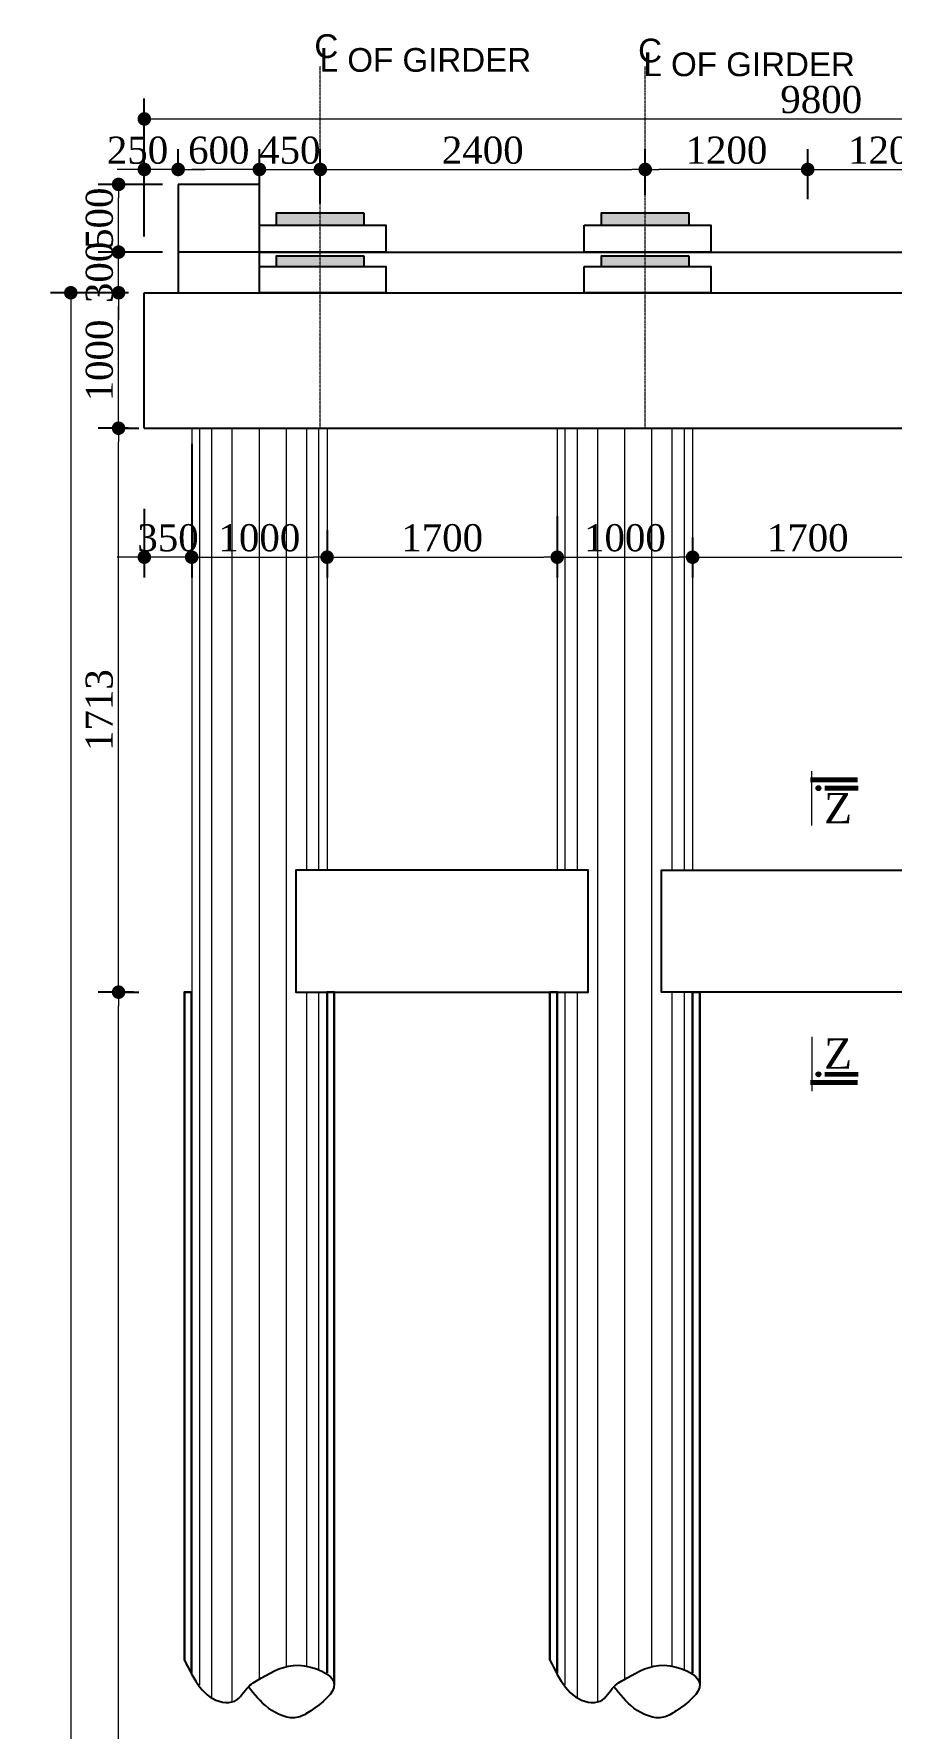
# Model space of a CAD drawing. Header units: millimetres. Extents: x -452357 to 35267, y 81803 to 461763.
# Drawn here: x -277577 to -271245, y 418943 to 431450 of the extents above; entities that cross this region are included whole.
import ezdxf

# ---------------------------------------------------------------- set-up
doc = ezdxf.new("R2010")
doc.units = ezdxf.units.MM
doc.header["$PDMODE"] = 2
doc.linetypes.add('CENTER', pattern=[2, 1.25, -0.25, 0.25, -0.25])
doc.layers.get('Defpoints').update_dxf_attribs({"lineweight": 13})
for name, color, linetype, lineweight in [('Center Line', 34, 'Continuous', 15), ('dim', 96, 'Continuous', 25), ('Dimision', 96, 'Continuous', 18), ('hatch', 65, 'Continuous', 15), ('Pile', 11, 'Continuous', 15), ('Steel Casing', 70, 'Continuous', 30), ('Text', 7, 'Continuous', 15)]:
    doc.layers.add(name, color=color, linetype=linetype, lineweight=lineweight)
doc.layers.add('Pire Line', color=11, linetype='Continuous')
doc.styles.add('ROMANS', font='arial.ttf', dxfattribs={"height": 200})
doc.styles.get("Standard").update_dxf_attribs({"font": 'times.ttf'})
doc.dimstyles.new('ISO-25', dxfattribs={"dimtxt": 175, "dimasz": 100, "dimexe": 65, "dimexo": 115.625, "dimgap": 40, "dimtad": 1, "dimtoh": 1, "dimdec": 0, "dimtxsty": 'Standard', "dimblk": 'DOT', "dimcen": 300, "dimclrd": 256, "dimclre": 256, "dimclrt": 256, "dimadec": 0, "dimazin": 0, "dimtfac": 1, "dimtdec": 0, "dimtix": 1, "dimtmove": 0, "dimatfit": 3, "dimldrblk": 'DOT', "dimfxl": 75, "dimlwd": -1, "dimarcsym": 0})

# ---------------------------------------------------------------- blocks, each defined once
blk = doc.blocks.new('_Dot')
at = {"color": 0, "linetype": 'ByBlock', "lineweight": -2}
blk.add_line((-0.5, 0), (-1, 0), dxfattribs=at)
at = {"color": 0, "linetype": 'ByBlock', "const_width": 0.5}
blk.add_lwpolyline([(-0.25, 0, 1), (0.25, 0, 1)], format="xyb", close=True, dxfattribs=at)
blk = doc.blocks.new('*D787')
at = {"layer": 'Defpoints', "color": 0, "ltscale": 3, "transparency": 16777216}
for p in [(-276951, 429539), (-276761, 429539), (-276761, 428539)]:
    blk.add_point(p, dxfattribs=at)
at = {"layer": 'Dimision', "color": 1, "lineweight": -2, "ltscale": 3, "transparency": 16777216}
for p, q in [((-276877, 429539), (-277101, 429539)), ((-276877, 428539), (-277101, 428539))]:
    blk.add_line(p, q, dxfattribs=at)
at = {"layer": 'Dimision', "ltscale": 3, "transparency": 16777216}
blk.add_line((-276951, 428639), (-276951, 429439), dxfattribs=at)
at = {"layer": 'Dimision', "ltscale": 3, "transparency": 16777216, "xscale": 100, "yscale": 100, "zscale": 100}
for p, rotation in [((-276951, 429539), 90), ((-276951, 428539), 270)]:
    blk.add_blockref('_Dot', p, dxfattribs=dict(at, rotation=rotation))
at = {"layer": 'Dimision', "ltscale": 3, "transparency": 16777216, "insert": (-277092, 429039), "char_height": 200, "attachment_point": 5, "rotation": 90}
blk.add_mtext('1000', dxfattribs=at)
blk = doc.blocks.new('*D700')
at = {"layer": 'Defpoints', "color": 0, "ltscale": 3, "transparency": 16777216}
for p in [(-275461, 430449), (-275461, 430147), (-275911, 430081)]:
    blk.add_point(p, dxfattribs=at)
at = {"layer": 'Dimision', "color": 1, "lineweight": -2, "ltscale": 3, "transparency": 16777216}
for p, q in [((-275911, 430197), (-275911, 430599)), ((-275461, 430262), (-275461, 430599))]:
    blk.add_line(p, q, dxfattribs=at)
at = {"layer": 'Dimision', "ltscale": 3, "transparency": 16777216}
for p, q in [((-276011, 430449), (-276111, 430449)), ((-275911, 430449), (-275461, 430449)), ((-275361, 430449), (-275261, 430449))]:
    blk.add_line(p, q, dxfattribs=at)
at = {"layer": 'Dimision', "ltscale": 3, "transparency": 16777216, "xscale": 100, "yscale": 100, "zscale": 100}
blk.add_blockref('_Dot', (-275911, 430449), dxfattribs=at)
at = {"layer": 'Dimision', "ltscale": 3, "transparency": 16777216, "xscale": 100, "yscale": 100, "zscale": 100, "rotation": 180}
blk.add_blockref('_Dot', (-275461, 430449), dxfattribs=at)
at = {"layer": 'Dimision', "ltscale": 3, "transparency": 16777216, "insert": (-275686, 430590), "char_height": 200, "attachment_point": 5}
blk.add_mtext('450', dxfattribs=at)
blk = doc.blocks.new('*D701')
at = {"layer": 'Defpoints', "color": 0, "ltscale": 3, "transparency": 16777216}
for p in [(-273061, 430449), (-273061, 430147), (-271861, 430114)]:
    blk.add_point(p, dxfattribs=at)
at = {"layer": 'Dimision', "color": 1, "lineweight": -2, "ltscale": 3, "transparency": 16777216}
for p, q in [((-273061, 430262), (-273061, 430599)), ((-271861, 430230), (-271861, 430599))]:
    blk.add_line(p, q, dxfattribs=at)
at = {"layer": 'Dimision', "ltscale": 3, "transparency": 16777216}
blk.add_line((-271961, 430449), (-272961, 430449), dxfattribs=at)
at = {"layer": 'Dimision', "ltscale": 3, "transparency": 16777216, "xscale": 100, "yscale": 100, "zscale": 100, "rotation": 180}
blk.add_blockref('_Dot', (-273061, 430449), dxfattribs=at)
at = {"layer": 'Dimision', "ltscale": 3, "transparency": 16777216, "xscale": 100, "yscale": 100, "zscale": 100}
blk.add_blockref('_Dot', (-271861, 430449), dxfattribs=at)
at = {"layer": 'Dimision', "ltscale": 3, "transparency": 16777216, "insert": (-272461, 430590), "char_height": 200, "attachment_point": 5}
blk.add_mtext('1200', dxfattribs=at)
blk = doc.blocks.new('*D702')
at = {"layer": 'Defpoints', "color": 0, "ltscale": 3, "transparency": 16777216}
for p in [(-270661, 430449), (-271861, 430114), (-270661, 430065)]:
    blk.add_point(p, dxfattribs=at)
at = {"layer": 'Dimision', "color": 1, "lineweight": -2, "ltscale": 3, "transparency": 16777216}
for p, q in [((-271861, 430230), (-271861, 430599)), ((-270661, 430181), (-270661, 430599))]:
    blk.add_line(p, q, dxfattribs=at)
at = {"layer": 'Dimision', "ltscale": 3, "transparency": 16777216}
blk.add_line((-271761, 430449), (-270761, 430449), dxfattribs=at)
at = {"layer": 'Dimision', "ltscale": 3, "transparency": 16777216, "xscale": 100, "yscale": 100, "zscale": 100, "rotation": 180}
blk.add_blockref('_Dot', (-271861, 430449), dxfattribs=at)
at = {"layer": 'Dimision', "ltscale": 3, "transparency": 16777216, "xscale": 100, "yscale": 100, "zscale": 100}
blk.add_blockref('_Dot', (-270661, 430449), dxfattribs=at)
at = {"layer": 'Dimision', "ltscale": 3, "transparency": 16777216, "insert": (-271261, 430590), "char_height": 200, "attachment_point": 5}
blk.add_mtext('1200', dxfattribs=at)
blk = doc.blocks.new('*D704')
at = {"layer": 'Defpoints', "color": 0, "ltscale": 3, "transparency": 16777216}
for p in [(-266961, 430822), (-276761, 429855), (-266961, 429925)]:
    blk.add_point(p, dxfattribs=at)
at = {"layer": 'Dimision', "color": 1, "lineweight": -2, "ltscale": 3, "transparency": 16777216}
for p, q in [((-276761, 429971), (-276761, 430972)), ((-266961, 430041), (-266961, 430972))]:
    blk.add_line(p, q, dxfattribs=at)
at = {"layer": 'Dimision', "ltscale": 3, "transparency": 16777216}
blk.add_line((-276661, 430822), (-267061, 430822), dxfattribs=at)
at = {"layer": 'Dimision', "ltscale": 3, "transparency": 16777216, "xscale": 100, "yscale": 100, "zscale": 100, "rotation": 180}
blk.add_blockref('_Dot', (-276761, 430822), dxfattribs=at)
at = {"layer": 'Dimision', "ltscale": 3, "transparency": 16777216, "xscale": 100, "yscale": 100, "zscale": 100}
blk.add_blockref('_Dot', (-266961, 430822), dxfattribs=at)
at = {"layer": 'Dimision', "ltscale": 3, "transparency": 16777216, "insert": (-271761, 430964), "char_height": 200, "attachment_point": 5}
blk.add_mtext('9800', dxfattribs=at)
blk = doc.blocks.new('*D685')
at = {"layer": 'Defpoints', "color": 0, "ltscale": 3, "transparency": 16777216}
for p in [(-273061, 430449), (-273061, 430147), (-275461, 430081)]:
    blk.add_point(p, dxfattribs=at)
at = {"layer": 'Dimision', "color": 1, "lineweight": -2, "ltscale": 3, "transparency": 16777216}
for p, q in [((-275461, 430197), (-275461, 430599)), ((-273061, 430262), (-273061, 430599))]:
    blk.add_line(p, q, dxfattribs=at)
at = {"layer": 'Dimision', "ltscale": 3, "transparency": 16777216}
blk.add_line((-275361, 430449), (-273161, 430449), dxfattribs=at)
at = {"layer": 'Dimision', "ltscale": 3, "transparency": 16777216, "xscale": 100, "yscale": 100, "zscale": 100, "rotation": 180}
blk.add_blockref('_Dot', (-275461, 430449), dxfattribs=at)
at = {"layer": 'Dimision', "ltscale": 3, "transparency": 16777216, "xscale": 100, "yscale": 100, "zscale": 100}
blk.add_blockref('_Dot', (-273061, 430449), dxfattribs=at)
at = {"layer": 'Dimision', "ltscale": 3, "transparency": 16777216, "insert": (-274261, 430590), "char_height": 200, "attachment_point": 5}
blk.add_mtext('2400', dxfattribs=at)
blk = doc.blocks.new('*D709')
at = {"layer": 'Defpoints', "color": 0, "ltscale": 3, "transparency": 16777216}
for p in [(-277015, 424376), (-276951, 424376), (-276798, 413376)]:
    blk.add_point(p, dxfattribs=at)
at = {"layer": 'Dimision', "color": 1, "lineweight": -2, "ltscale": 3, "transparency": 16777216}
for p, q in [((-276900, 424376), (-276801, 424376)), ((-276914, 413376), (-277101, 413376))]:
    blk.add_line(p, q, dxfattribs=at)
at = {"layer": 'Dimision', "ltscale": 3, "transparency": 16777216}
blk.add_line((-276951, 413476), (-276951, 424276), dxfattribs=at)
at = {"layer": 'Dimision', "ltscale": 3, "transparency": 16777216, "xscale": 100, "yscale": 100, "zscale": 100}
for p, rotation in [((-276951, 424376), 90), ((-276951, 413376), 270)]:
    blk.add_blockref('_Dot', p, dxfattribs=dict(at, rotation=rotation))
at = {"layer": 'Dimision', "ltscale": 3, "transparency": 16777216, "insert": (-277092, 418414), "char_height": 200, "attachment_point": 5, "rotation": 90}
blk.add_mtext('22000', dxfattribs=at)
blk = doc.blocks.new('*D710')
at = {"layer": 'Defpoints', "color": 0, "ltscale": 0.25, "transparency": 16777216}
for p in [(-277070, 428539), (-276951, 428539), (-276726, 424376)]:
    blk.add_point(p, dxfattribs=at)
at = {"layer": 'Dimision', "color": 1, "lineweight": -2, "ltscale": 0.25, "transparency": 16777216}
for p, q in [((-276954, 428539), (-276801, 428539)), ((-276841, 424376), (-277101, 424376))]:
    blk.add_line(p, q, dxfattribs=at)
at = {"layer": 'Dimision', "ltscale": 0.25, "transparency": 16777216}
blk.add_line((-276951, 424476), (-276951, 428439), dxfattribs=at)
at = {"layer": 'Dimision', "ltscale": 0.25, "transparency": 16777216, "xscale": 100, "yscale": 100, "zscale": 100}
for p, rotation in [((-276951, 428539), 90), ((-276951, 424376), 270)]:
    blk.add_blockref('_Dot', p, dxfattribs=dict(at, rotation=rotation))
at = {"layer": 'Dimision', "ltscale": 0.25, "transparency": 16777216, "insert": (-277093, 426458), "char_height": 200, "attachment_point": 5, "rotation": 90}
blk.add_mtext('1713', dxfattribs=at)
blk = doc.blocks.new('*D711')
at = {"layer": 'Defpoints', "color": 0, "ltscale": 3, "transparency": 16777216}
for p in [(-276411, 428539), (-276761, 428059), (-276761, 427587)]:
    blk.add_point(p, dxfattribs=at)
at = {"layer": 'Dimision', "color": 1, "lineweight": -2, "ltscale": 3, "transparency": 16777216}
for p, q in [((-276411, 428423), (-276411, 427437)), ((-276761, 427943), (-276761, 427437))]:
    blk.add_line(p, q, dxfattribs=at)
at = {"layer": 'Dimision', "ltscale": 3, "transparency": 16777216}
for p, q in [((-276861, 427587), (-276961, 427587)), ((-276411, 427587), (-276761, 427587)), ((-276311, 427587), (-276211, 427587))]:
    blk.add_line(p, q, dxfattribs=at)
at = {"layer": 'Dimision', "ltscale": 3, "transparency": 16777216, "xscale": 100, "yscale": 100, "zscale": 100}
blk.add_blockref('_Dot', (-276761, 427587), dxfattribs=at)
at = {"layer": 'Dimision', "ltscale": 3, "transparency": 16777216, "xscale": 100, "yscale": 100, "zscale": 100, "rotation": 180}
blk.add_blockref('_Dot', (-276411, 427587), dxfattribs=at)
at = {"layer": 'Dimision', "ltscale": 3, "transparency": 16777216, "insert": (-276586, 427729), "char_height": 200, "attachment_point": 5}
blk.add_mtext('350', dxfattribs=at)
blk = doc.blocks.new('*D712')
at = {"layer": 'Defpoints', "color": 0, "ltscale": 0.25, "transparency": 16777216}
for p in [(-276511, 430449), (-276511, 430339), (-275911, 430081)]:
    blk.add_point(p, dxfattribs=at)
at = {"layer": 'Dimision', "color": 1, "lineweight": -2, "ltscale": 0.25, "transparency": 16777216}
for p, q in [((-276511, 430455), (-276511, 430599)), ((-275911, 430197), (-275911, 430599))]:
    blk.add_line(p, q, dxfattribs=at)
at = {"layer": 'Dimision', "ltscale": 0.25, "transparency": 16777216}
blk.add_line((-276011, 430449), (-276411, 430449), dxfattribs=at)
at = {"layer": 'Dimision', "ltscale": 0.25, "transparency": 16777216, "xscale": 100, "yscale": 100, "zscale": 100, "rotation": 180}
blk.add_blockref('_Dot', (-276511, 430449), dxfattribs=at)
at = {"layer": 'Dimision', "ltscale": 0.25, "transparency": 16777216, "xscale": 100, "yscale": 100, "zscale": 100}
blk.add_blockref('_Dot', (-275911, 430449), dxfattribs=at)
at = {"layer": 'Dimision', "ltscale": 0.25, "transparency": 16777216, "insert": (-276211, 430590), "char_height": 200, "attachment_point": 5}
blk.add_mtext('600', dxfattribs=at)
blk = doc.blocks.new('*D713')
at = {"layer": 'Defpoints', "color": 0, "ltscale": 0.25, "transparency": 16777216}
for p in [(-276761, 430449), (-276511, 430339), (-276761, 429839)]:
    blk.add_point(p, dxfattribs=at)
at = {"layer": 'Dimision', "color": 1, "lineweight": -2, "ltscale": 0.25, "transparency": 16777216}
for p, q in [((-276761, 429955), (-276761, 430599)), ((-276511, 430455), (-276511, 430599))]:
    blk.add_line(p, q, dxfattribs=at)
at = {"layer": 'Dimision', "ltscale": 0.25, "transparency": 16777216}
for p, q in [((-276861, 430449), (-276961, 430449)), ((-276511, 430449), (-276761, 430449)), ((-276411, 430449), (-276311, 430449))]:
    blk.add_line(p, q, dxfattribs=at)
at = {"layer": 'Dimision', "ltscale": 0.25, "transparency": 16777216, "xscale": 100, "yscale": 100, "zscale": 100}
blk.add_blockref('_Dot', (-276761, 430449), dxfattribs=at)
at = {"layer": 'Dimision', "ltscale": 0.25, "transparency": 16777216, "xscale": 100, "yscale": 100, "zscale": 100, "rotation": 180}
blk.add_blockref('_Dot', (-276511, 430449), dxfattribs=at)
at = {"layer": 'Dimision', "ltscale": 0.25, "transparency": 16777216, "insert": (-276811, 430590), "char_height": 200, "attachment_point": 5}
blk.add_mtext('250', dxfattribs=at)
blk = doc.blocks.new('*D791')
at = {"layer": 'Defpoints', "color": 0, "ltscale": 0.25, "transparency": 16777216}
for p in [(-276951, 429839), (-276511, 429839), (-276761, 429539)]:
    blk.add_point(p, dxfattribs=at)
at = {"layer": 'Dimision', "ltscale": 0.25, "transparency": 16777216}
for p, q in [((-276951, 429939), (-276951, 430039)), ((-276951, 429539), (-276951, 429839)), ((-276951, 429439), (-276951, 429339))]:
    blk.add_line(p, q, dxfattribs=at)
at = {"layer": 'Dimision', "color": 1, "lineweight": -2, "ltscale": 0.25, "transparency": 16777216}
for p, q in [((-276627, 429839), (-277101, 429839)), ((-276877, 429539), (-277101, 429539))]:
    blk.add_line(p, q, dxfattribs=at)
at = {"layer": 'Dimision', "ltscale": 0.25, "transparency": 16777216, "xscale": 100, "yscale": 100, "zscale": 100}
for p, rotation in [((-276951, 429839), 270), ((-276951, 429539), 90)]:
    blk.add_blockref('_Dot', p, dxfattribs=dict(at, rotation=rotation))
at = {"layer": 'Dimision', "ltscale": 0.25, "transparency": 16777216, "insert": (-277092, 429689), "char_height": 200, "attachment_point": 5, "rotation": 90}
blk.add_mtext('300', dxfattribs=at)
blk = doc.blocks.new('*D792')
at = {"layer": 'Defpoints', "color": 0, "ltscale": 0.25, "transparency": 16777216}
for p in [(-276761, 429539), (-277304, 403299), (-276411, 403299)]:
    blk.add_point(p, dxfattribs=at)
at = {"layer": 'Dimision', "color": 1, "lineweight": -2, "ltscale": 0.25, "transparency": 16777216}
for p, q in [((-276877, 429539), (-277454, 429539)), ((-276527, 403299), (-277454, 403299))]:
    blk.add_line(p, q, dxfattribs=at)
at = {"layer": 'Dimision', "ltscale": 0.25, "transparency": 16777216}
blk.add_line((-277304, 429439), (-277304, 403399), dxfattribs=at)
at = {"layer": 'Dimision', "ltscale": 0.25, "transparency": 16777216, "xscale": 100, "yscale": 100, "zscale": 100}
for p, rotation in [((-277304, 429539), 90), ((-277304, 403299), 270)]:
    blk.add_blockref('_Dot', p, dxfattribs=dict(at, rotation=rotation))
at = {"layer": 'Dimision', "ltscale": 0.25, "transparency": 16777216, "insert": (-277446, 416419), "char_height": 200, "attachment_point": 5, "rotation": 90}
blk.add_mtext('56450', dxfattribs=at)
blk = doc.blocks.new('*D726')
at = {"layer": 'Defpoints', "color": 0, "ltscale": 0.25, "transparency": 16777216}
for p in [(-276951, 430339), (-276511, 430339), (-276511, 429839)]:
    blk.add_point(p, dxfattribs=at)
at = {"layer": 'Dimision', "color": 1, "lineweight": -2, "ltscale": 0.25, "transparency": 16777216}
for p, q in [((-276627, 430339), (-277101, 430339)), ((-276627, 429839), (-277101, 429839))]:
    blk.add_line(p, q, dxfattribs=at)
at = {"layer": 'Dimision', "ltscale": 0.25, "transparency": 16777216}
blk.add_line((-276951, 429939), (-276951, 430239), dxfattribs=at)
at = {"layer": 'Dimision', "ltscale": 0.25, "transparency": 16777216, "xscale": 100, "yscale": 100, "zscale": 100}
for p, rotation in [((-276951, 430339), 90), ((-276951, 429839), 270)]:
    blk.add_blockref('_Dot', p, dxfattribs=dict(at, rotation=rotation))
at = {"layer": 'Dimision', "ltscale": 0.25, "transparency": 16777216, "insert": (-277092, 430089), "char_height": 200, "attachment_point": 5, "rotation": 90}
blk.add_mtext('500', dxfattribs=at)
blk = doc.blocks.new('*D803')
at = {"layer": 'Defpoints', "color": 0, "ltscale": 0.25, "transparency": 16777216}
for p in [(-276411, 428053), (-275411, 427903), (-275411, 427587)]:
    blk.add_point(p, dxfattribs=at)
at = {"layer": 'Dimision', "color": 1, "lineweight": -2, "ltscale": 0.25, "transparency": 16777216}
for p, q in [((-276411, 427938), (-276411, 427437)), ((-275411, 427787), (-275411, 427437))]:
    blk.add_line(p, q, dxfattribs=at)
at = {"layer": 'Dimision', "ltscale": 0.25, "transparency": 16777216}
blk.add_line((-276311, 427587), (-275511, 427587), dxfattribs=at)
at = {"layer": 'Dimision', "ltscale": 0.25, "transparency": 16777216, "xscale": 100, "yscale": 100, "zscale": 100, "rotation": 180}
blk.add_blockref('_Dot', (-276411, 427587), dxfattribs=at)
at = {"layer": 'Dimision', "ltscale": 0.25, "transparency": 16777216, "xscale": 100, "yscale": 100, "zscale": 100}
blk.add_blockref('_Dot', (-275411, 427587), dxfattribs=at)
at = {"layer": 'Dimision', "ltscale": 0.25, "transparency": 16777216, "insert": (-275911, 427729), "char_height": 200, "attachment_point": 5}
blk.add_mtext('1000', dxfattribs=at)
blk = doc.blocks.new('*D804')
at = {"layer": 'Defpoints', "color": 0, "ltscale": 0.25, "transparency": 16777216}
for p in [(-273711, 428006), (-275411, 427903), (-273711, 427587)]:
    blk.add_point(p, dxfattribs=at)
at = {"layer": 'Dimision', "color": 1, "lineweight": -2, "ltscale": 0.25, "transparency": 16777216}
for p, q in [((-273711, 427890), (-273711, 427437)), ((-275411, 427787), (-275411, 427437))]:
    blk.add_line(p, q, dxfattribs=at)
at = {"layer": 'Dimision', "ltscale": 0.25, "transparency": 16777216}
blk.add_line((-275311, 427587), (-273811, 427587), dxfattribs=at)
at = {"layer": 'Dimision', "ltscale": 0.25, "transparency": 16777216, "xscale": 100, "yscale": 100, "zscale": 100, "rotation": 180}
blk.add_blockref('_Dot', (-275411, 427587), dxfattribs=at)
at = {"layer": 'Dimision', "ltscale": 0.25, "transparency": 16777216, "xscale": 100, "yscale": 100, "zscale": 100}
blk.add_blockref('_Dot', (-273711, 427587), dxfattribs=at)
at = {"layer": 'Dimision', "ltscale": 0.25, "transparency": 16777216, "insert": (-274561, 427729), "char_height": 200, "attachment_point": 5}
blk.add_mtext('1700', dxfattribs=at)
blk = doc.blocks.new('*D805')
at = {"layer": 'Defpoints', "color": 0, "ltscale": 0.25, "transparency": 16777216}
for p in [(-273711, 428006), (-272711, 427848), (-272711, 427587)]:
    blk.add_point(p, dxfattribs=at)
at = {"layer": 'Dimision', "color": 1, "lineweight": -2, "ltscale": 0.25, "transparency": 16777216}
for p, q in [((-273711, 427890), (-273711, 427437)), ((-272711, 427732), (-272711, 427437))]:
    blk.add_line(p, q, dxfattribs=at)
at = {"layer": 'Dimision', "ltscale": 0.25, "transparency": 16777216}
blk.add_line((-273611, 427587), (-272811, 427587), dxfattribs=at)
at = {"layer": 'Dimision', "ltscale": 0.25, "transparency": 16777216, "xscale": 100, "yscale": 100, "zscale": 100, "rotation": 180}
blk.add_blockref('_Dot', (-273711, 427587), dxfattribs=at)
at = {"layer": 'Dimision', "ltscale": 0.25, "transparency": 16777216, "xscale": 100, "yscale": 100, "zscale": 100}
blk.add_blockref('_Dot', (-272711, 427587), dxfattribs=at)
at = {"layer": 'Dimision', "ltscale": 0.25, "transparency": 16777216, "insert": (-273211, 427729), "char_height": 200, "attachment_point": 5}
blk.add_mtext('1000', dxfattribs=at)
blk = doc.blocks.new('*D806')
at = {"layer": 'Defpoints', "color": 0, "ltscale": 0.25, "transparency": 16777216}
for p in [(-272711, 427848), (-271011, 427827), (-271011, 427587)]:
    blk.add_point(p, dxfattribs=at)
at = {"layer": 'Dimision', "color": 1, "lineweight": -2, "ltscale": 0.25, "transparency": 16777216}
for p, q in [((-272711, 427732), (-272711, 427437)), ((-271011, 427712), (-271011, 427437))]:
    blk.add_line(p, q, dxfattribs=at)
at = {"layer": 'Dimision', "ltscale": 0.25, "transparency": 16777216}
blk.add_line((-272611, 427587), (-271111, 427587), dxfattribs=at)
at = {"layer": 'Dimision', "ltscale": 0.25, "transparency": 16777216, "xscale": 100, "yscale": 100, "zscale": 100, "rotation": 180}
blk.add_blockref('_Dot', (-272711, 427587), dxfattribs=at)
at = {"layer": 'Dimision', "ltscale": 0.25, "transparency": 16777216, "xscale": 100, "yscale": 100, "zscale": 100}
blk.add_blockref('_Dot', (-271011, 427587), dxfattribs=at)
at = {"layer": 'Dimision', "ltscale": 0.25, "transparency": 16777216, "insert": (-271861, 427729), "char_height": 200, "attachment_point": 5}
blk.add_mtext('1700', dxfattribs=at)

msp = doc.modelspace()

# ---------------------------------------------------------------- hatches: boundary and pattern name
at = {"layer": 'Pire Line', "ltscale": 3}
h = msp.add_hatch(color=256, dxfattribs=at)
h.paths.add_polyline_path([(-275136.2, 430127), (-275461.2, 430127), (-275461.2, 430037), (-275136.2, 430037)])
h.paths.add_polyline_path([(-275461.2, 430127), (-275786.2, 430127), (-275786.2, 430037), (-275461.2, 430037)])
h = msp.add_hatch(color=256, dxfattribs=at)
h.paths.add_polyline_path([(-272736.2, 430127), (-273061.2, 430127), (-273061.2, 430037), (-272736.2, 430037)])
h.paths.add_polyline_path([(-273061.2, 430127), (-273386.2, 430127), (-273386.2, 430037), (-273061.2, 430037)])
h = msp.add_hatch(color=256, dxfattribs=at)
h.paths.add_polyline_path([(-275136.2, 429808), (-275461.2, 429808), (-275461.2, 429733), (-275136.2, 429733)])
h.paths.add_polyline_path([(-275461.2, 429808), (-275786.2, 429808), (-275786.2, 429733), (-275461.2, 429733)])
h = msp.add_hatch(color=256, dxfattribs=at)
h.paths.add_polyline_path([(-272736.2, 429808), (-273061.2, 429808), (-273061.2, 429733), (-272736.2, 429733)])
h.paths.add_polyline_path([(-273061.2, 429808), (-273386.2, 429808), (-273386.2, 429733), (-273061.2, 429733)])
at = {"layer": 'Text'}
for points in [[(-271763.9, 425882.2, 1), (-271799.8, 425882.2, 1)], [(-271763.9, 423769.9, -1), (-271799.8, 423769.9, -1)]]:
    msp.add_hatch(color=256, dxfattribs=at).paths.add_polyline_path(points)

# ---------------------------------------------------------------- linework, layer by layer
at = {"layer": 'Center Line', "linetype": 'CENTER'}
for p, q in [((-275461.2, 428539), (-275461.2, 431210.9)), ((-273061.2, 428539), (-273061.2, 431210.9))]:
    msp.add_line(p, q, dxfattribs=at)
at = {"layer": 'dim', "ltscale": 30}
for points in [[(-276464.6, 419445.6), (-276182.8, 419135.8), (-276093, 419143.2), (-275991.8, 419249.2), (-275894.4, 419315.1), (-275620.2, 419406.8), (-275357.8, 419269.5), (-275531.9, 419070.8), (-275625.4, 419023), (-275844.5, 419091.7), (-275991.8, 419249.2)], [(-273764.6, 419445.6), (-273482.8, 419135.8), (-273393, 419143.2), (-273291.8, 419249.2), (-273194.4, 419315.1), (-272920.2, 419406.8), (-272657.8, 419269.5), (-272831.9, 419070.8), (-272925.4, 419023), (-273144.5, 419091.7), (-273291.8, 419249.2)]]:
    msp.add_spline(points, degree=3, dxfattribs=at)
at = {"layer": 'hatch', "ltscale": 3}
for p, q in [((-276351.6, 424376), (-276351.6, 428539)), ((-276261.2, 424376), (-276261.2, 428539)), ((-276261.2, 424376), (-276261.2, 428539)), ((-276111.2, 424376), (-276111.2, 428539)), ((-275911.2, 424376), (-275911.2, 428539)), ((-275911.2, 424376), (-275911.2, 428539)), ((-275911.2, 424376), (-275911.2, 428539)), ((-275911.2, 424376), (-275911.2, 428539)), ((-275711.2, 424376), (-275711.2, 428533.2)), ((-275561.2, 425276), (-275561.2, 428533.2)), ((-275561.2, 425276), (-275561.2, 428533.2)), ((-275470.8, 425276), (-275470.8, 428533.2)), ((-273651.6, 425276), (-273651.6, 428539)), ((-273561.2, 425276), (-273561.2, 428539)), ((-273561.2, 425276), (-273561.2, 428539)), ((-273411.2, 424376), (-273411.2, 428539)), ((-273211.2, 424376), (-273211.2, 428539)), ((-273211.2, 424376), (-273211.2, 428539)), ((-273211.2, 424376), (-273211.2, 428539)), ((-273211.2, 424376), (-273211.2, 428539)), ((-273011.2, 424376), (-273011.2, 428539)), ((-272861.2, 425276), (-272861.2, 428539)), ((-272861.2, 425276), (-272861.2, 428539)), ((-272770.8, 425276), (-272770.8, 428539)), ((-276351.6, 419261.8), (-276351.6, 424376)), ((-276261.2, 419171.1), (-276261.2, 424376)), ((-276261.2, 419175.6), (-276261.2, 424376)), ((-276111.2, 419133.6), (-276111.2, 424376)), ((-275911.2, 419305.8), (-275911.2, 424376)), ((-275911.2, 419305.8), (-275911.2, 424376)), ((-275911.2, 419305.8), (-275911.2, 424376)), ((-275911.2, 419305.8), (-275911.2, 424376)), ((-275711.2, 419397.6), (-275711.2, 424376)), ((-275561.2, 419400.2), (-275561.2, 424376)), ((-275561.2, 419400.2), (-275561.2, 424376)), ((-275470.8, 419373.8), (-275470.8, 424376)), ((-273651.6, 419261.8), (-273651.6, 424376)), ((-273561.2, 419171.1), (-273561.2, 424376)), ((-273561.2, 419175.6), (-273561.2, 424376)), ((-273411.2, 419133.6), (-273411.2, 424376)), ((-273211.2, 419305.8), (-273211.2, 424376)), ((-273211.2, 419305.8), (-273211.2, 424376)), ((-273211.2, 419305.8), (-273211.2, 424376)), ((-273211.2, 419305.8), (-273211.2, 424376)), ((-273011.2, 419397.6), (-273011.2, 424376)), ((-272861.2, 419400.2), (-272861.2, 424376)), ((-272861.2, 419400.2), (-272861.2, 424376)), ((-272770.8, 419373.8), (-272770.8, 424376))]:
    msp.add_line(p, q, dxfattribs=at)
at = {"layer": 'Pile', "ltscale": 3}
for points in [[(-276411.2, 428539), (-276411.2, 424569.5), (-276410.9, 419350.7)], [(-275411.2, 428533.2), (-275411.3, 425276)], [(-273711.2, 428539), (-273711.2, 425276)], [(-272711.2, 428539), (-272711.3, 425276)], [(-275411.3, 424376), (-275411.5, 419350.7)], [(-275411.3, 424376), (-275411.3, 424376)], [(-273711.2, 424376), (-273711.2, 424376)], [(-273711.1, 424376), (-273710.9, 419350.7)], [(-272711.3, 424376), (-272711.5, 419350.7)], [(-272711.3, 424376), (-272711.3, 424376)]]:
    msp.add_lwpolyline(points, dxfattribs=at)
at = {"layer": 'Pire Line', "ltscale": 3}
for p, q in [((-275911.2, 430339), (-276511.2, 430339)), ((-276511.2, 430339), (-276511.2, 429839)), ((-275911.2, 429839), (-275911.2, 430339)), ((-275911.2, 429839), (-276511.2, 429839)), ((-276511.2, 429839), (-276511.2, 429539)), ((-275911.2, 429539), (-275911.2, 429839)), ((-275911.2, 429839), (-267211.2, 429839)), ((-276761.2, 429539), (-266961.2, 429539)), ((-276761.2, 428539), (-276761.2, 429539)), ((-276761.2, 428539), (-266961.2, 428539))]:
    msp.add_line(p, q, dxfattribs=at)
at = {"layer": 'Pire Line', "ltscale": 5}
for points in [[(-275136.2, 430127), (-275786.2, 430127), (-275786.2, 430037), (-275136.2, 430037)], [(-272736.2, 430127), (-273386.2, 430127), (-273386.2, 430037), (-272736.2, 430037)], [(-275136.2, 429808), (-275786.2, 429808), (-275786.2, 429733), (-275136.2, 429733)], [(-272736.2, 429808), (-273386.2, 429808), (-273386.2, 429733), (-272736.2, 429733)]]:
    msp.add_lwpolyline(points, close=True, dxfattribs=at)
at = {"layer": 'Pire Line', "ltscale": 3}
for points in [[(-275911.2, 430037), (-274976.2, 430037), (-274976.2, 429839), (-275911.2, 429839)], [(-273511.2, 430037), (-272576.2, 430037), (-272576.2, 429839), (-273511.2, 429839)], [(-275911.2, 429733), (-274976.2, 429733), (-274976.2, 429539), (-275911.2, 429539)], [(-273511.2, 429733), (-272576.2, 429733), (-272576.2, 429539), (-273511.2, 429539)]]:
    msp.add_lwpolyline(points, close=True, dxfattribs=at)
at = {"layer": 'Pire Line', "ltscale": 5}
for points in [[(-273661.4, 424376), (-273481.4, 424376), (-273481.4, 425276), (-275641.3, 425276), (-275641.3, 424376), (-273661.4, 424376)], [(-272761.3, 424376), (-272941.4, 424376), (-272941.4, 425276), (-270781.4, 425276), (-270781.4, 424376), (-272761.3, 424376)]]:
    msp.add_lwpolyline(points, dxfattribs=at)
at = {"layer": 'Steel Casing', "linetype": 'Continuous', "ltscale": 0.3}
for points in [[(-276464.6, 419445.6), (-276464.6, 424376), (-276411.3, 424376), (-276411.3, 419351.3)], [(-275357.8, 419269.5), (-275357.8, 424376), (-275411.1, 424376), (-275411.1, 419351.3)], [(-273764.6, 419445.6), (-273764.6, 424376), (-273711.3, 424376), (-273711.3, 419351.3)], [(-272657.8, 419269.5), (-272657.8, 424376), (-272711.1, 424376), (-272711.1, 419351.3)]]:
    msp.add_lwpolyline(points, dxfattribs=at)
at = {"layer": 'Text'}
for p, q in [((-271830, 425606), (-271830, 426006.4)), ((-271830, 424046.1), (-271830, 423645.7))]:
    msp.add_line(p, q, dxfattribs=at)
at = {"layer": 'Text', "const_width": 35.9}
for points in [[(-271841.2, 425943.3), (-271491.9, 425943.3)], [(-271736.3, 425882.2), (-271486.8, 425882.2)], [(-271841.2, 423708.8), (-271491.9, 423708.8)], [(-271736.3, 423769.9), (-271486.8, 423769.9)]]:
    msp.add_lwpolyline(points, dxfattribs=at)
at = {"layer": 'Text'}
for centre in [(-271781.8, 425882.2), (-271781.8, 423769.9)]:
    msp.add_circle(centre, 17.9, dxfattribs=at)

# ---------------------------------------------------------------- texts
for p in [(-271740.1, 425622.8), (-271740.1, 423810.1)]:
    msp.add_text('Z', height=224.2, dxfattribs=at).set_placement(p)
at = {"layer": 'Text', "char_height": 175, "width": 8235.459, "attachment_point": 1, "style": 'ROMANS'}
for s, insert in [('C', (-275505, 431447.3)), ('C', (-273113.7, 431414.8)), ('L OF GIRDER', (-275465.6, 431345.3)), ('L OF GIRDER', (-273074.3, 431312.8))]:
    msp.add_mtext(s, dxfattribs=dict(at, insert=insert))

# ---------------------------------------------------------------- dimensions: what is measured, and where the dimension line sits
at = {"layer": 'Dimision', "ltscale": 3}
dim = msp.add_linear_dim(base=(-266961.2, 430822), p1=(-276761.2, 429855.4), p2=(-266961.2, 429925.1), dimstyle='ISO-25', override={"dimtxt": 200, "dimexe": 150, "dimclre": 1}, dxfattribs=at)
dim.commit()
dim.dimension.update_dxf_attribs({"geometry": '*D704', "text_midpoint": (-271761.2, 430822), "dimtype": 160})
at = {"layer": 'Dimision', "ltscale": 0.25}
dim = msp.add_linear_dim(base=(-276761.2, 430448.7), p1=(-276511.2, 430339), p2=(-276761.2, 429839), dimstyle='ISO-25', override={"dimtxt": 200, "dimexe": 150, "dimclre": 1, "dimtmove": 1}, dxfattribs=at)
dim.commit()
dim.dimension.update_dxf_attribs({"geometry": '*D713', "text_midpoint": (-276811.2, 430448.7), "dimtype": 160})
dim = msp.add_linear_dim(base=(-276511.2, 430448.7), p1=(-275911.2, 430081.4), p2=(-276511.2, 430339), dimstyle='ISO-25', override={"dimtxt": 200, "dimexe": 150, "dimclre": 1, "dimtmove": 1}, dxfattribs=at)
dim.commit()
dim.dimension.update_dxf_attribs({"geometry": '*D712', "text_midpoint": (-276211.2, 430590.4)})
at = {"layer": 'Dimision', "ltscale": 3}
for base, p1, p2, picture, middle in [((-275461.2, 430448.7), (-275911.2, 430081.4), (-275461.2, 430146.8), '*D700', (-275686.2, 430590.4)), ((-273061.2, 430448.7), (-275461.2, 430081.4), (-273061.2, 430146.8), '*D685', (-274261.2, 430590.4)), ((-270661.2, 430448.7), (-271861.2, 430114.3), (-270661.2, 430065.1), '*D702', (-271261.2, 430590.4))]:
    dim = msp.add_linear_dim(base=base, p1=p1, p2=p2, dimstyle='ISO-25', override={"dimtxt": 200, "dimexe": 150, "dimclre": 1}, dxfattribs=at)
    dim.commit()
    dim.dimension.update_dxf_attribs({"geometry": picture, "text_midpoint": middle})
for base, p1, p2, angle, picture, middle in [((-273061.2, 430448.7), (-271861.2, 430114.3), (-273061.2, 430146.8), 180, '*D701', (-272461.2, 430590.4)), ((-276950.6, 429539), (-276761.2, 428539), (-276761.2, 429539), 90, '*D787', (-277092.3, 429039)), ((-276761.2, 427587), (-276411.2, 428539), (-276761.2, 428059), 180, '*D711', (-276586.2, 427728.8))]:
    dim = msp.add_linear_dim(base=base, p1=p1, p2=p2, angle=angle, dimstyle='ISO-25', override={"dimtxt": 200, "dimexe": 150, "dimclre": 1}, dxfattribs=at)
    dim.commit()
    dim.dimension.update_dxf_attribs({"geometry": picture, "text_midpoint": middle})
at = {"layer": 'Dimision', "ltscale": 0.25}
for base, p1, p2, angle, picture, middle in [((-276950.6, 430339), (-276511.2, 429839), (-276511.2, 430339), 90, '*D726', (-277092.3, 430089)), ((-276950.6, 429839), (-276761.2, 429539), (-276511.2, 429839), 90, '*D791', (-277092.3, 429689)), ((-275411.2, 427587), (-276411.2, 428053.2), (-275411.2, 427902.7), 180, '*D803', (-275911.2, 427728.8)), ((-273711.2, 427587), (-275411.2, 427902.7), (-273711.2, 428005.5), 180, '*D804', (-274561.2, 427729)), ((-272711.2, 427587), (-273711.2, 428005.5), (-272711.2, 427848), 180, '*D805', (-273211.2, 427728.8)), ((-271011.2, 427587), (-272711.2, 427848), (-271011.2, 427827.4), 180, '*D806', (-271861.2, 427729))]:
    dim = msp.add_linear_dim(base=base, p1=p1, p2=p2, angle=angle, dimstyle='ISO-25', override={"dimtxt": 200, "dimexe": 150, "dimclre": 1, "dimtmove": 1}, dxfattribs=at)
    dim.commit()
    dim.dimension.update_dxf_attribs({"geometry": picture, "text_midpoint": middle})
for base, p1, p2, text, picture, middle in [((-277303.8, 403298.9), (-276761.2, 429539), (-276411.3, 403298.9), '56450', '*D792', (-277445.5, 416419)), ((-276950.6, 428539), (-276725.6, 424376), (-277069.6, 428539), '1713', '*D710', (-277092.6, 426457.5))]:
    dim = msp.add_linear_dim(base=base, p1=p1, p2=p2, angle=90, text=text, dimstyle='ISO-25', override={"dimtxt": 200, "dimexe": 150, "dimclre": 1, "dimtmove": 1}, dxfattribs=at)
    dim.commit()
    dim.dimension.update_dxf_attribs({"geometry": picture, "text_midpoint": middle})
at = {"layer": 'Dimision', "ltscale": 3}
dim = msp.add_linear_dim(base=(-276950.6, 424376), p1=(-276798, 413376), p2=(-277015.4, 424376), angle=90, text='22000', dimstyle='ISO-25', override={"dimtxt": 200, "dimexe": 150, "dimclre": 1}, dxfattribs=at)
dim.commit()
dim.dimension.update_dxf_attribs({"geometry": '*D709', "text_midpoint": (-276950.6, 418414.4), "dimtype": 160})

doc.saveas('drawing.dxf')
